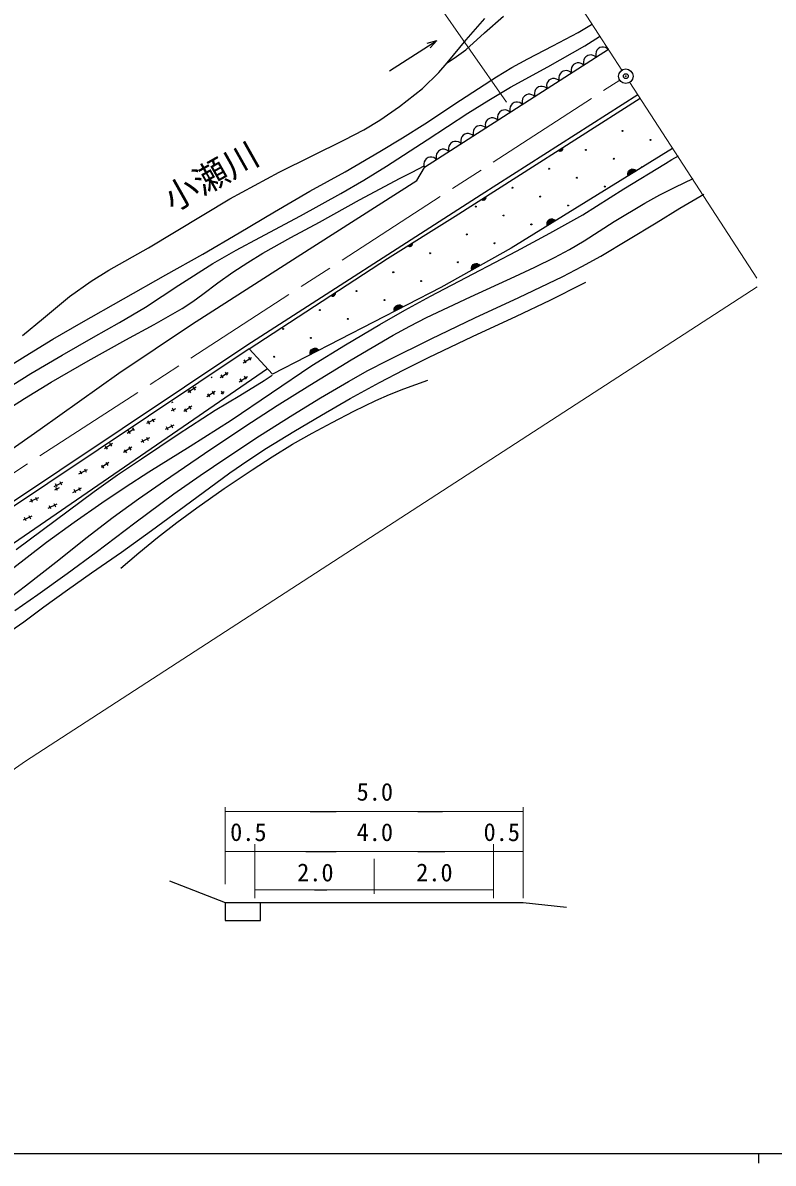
# Model space of a CAD drawing. Units: millimetres, scale not verified. Extents: x 40000 to 680000, y 20000 to 380000.
# Drawn here: x 292462 to 369513, y 204000 to 321155 of the extents above; entities that cross this region are included whole.
import ezdxf
from ezdxf.enums import TextEntityAlignment as Align

# ---------------------------------------------------------------- set-up
doc = ezdxf.new("R2010")
doc.units = ezdxf.units.MM
doc.header["$LTSCALE"] = 1000
doc.header["$PDMODE"] = 32
doc.header["$PDSIZE"] = 500
doc.linetypes.add('CHAIN', pattern=[18.5, 12, -1.5, 3.5, -1.5])
for name, color, linetype, lineweight in [('M-BGD', 7, 'Continuous', 25), ('M-BMK', 2, 'CHAIN', 13), ('M-BMK-HTXT', 7, 'Continuous', 13), ('M-BMK-LINE', 2, 'Continuous', 13), ('M-BMK-SRVR', 3, 'Continuous', 25), ('M-TTL-BAND', 7, 'Continuous', 25)]:
    doc.layers.add(name, color=color, linetype=linetype, lineweight=lineweight)
doc.layers.add('M-OTRS', color=6, linetype='Continuous')
doc.styles.add('ＭＳ ゴシック', font='')
doc.styles.get('ＭＳ ゴシック').set_extended_font_data('MS Gothic')

msp = doc.modelspace()

# ---------------------------------------------------------------- linework, layer by layer
at = {"layer": 'M-BGD'}
for p, q in [((337995, 319416), (339917, 321601)), ((339862, 320133), (341824, 321838)), ((337942, 318385), (339862, 320133)), ((346903, 318784), (349472, 320163)), ((349472, 320163), (350173, 320568)), ((350173, 320568), (350872, 320976)), ((330099, 316230), (334969, 319348)), ((333972, 319050), (334969, 319348)), ((334969, 319348), (334280, 318568)), ((336022, 317032), (337995, 319416)), ((344307, 317457), (346903, 318784)), ((346366, 316632), (350176, 318786)), ((350176, 318786), (350932, 319254)), ((350932, 319254), (351693, 319733)), ((352093, 318663), (351906, 318650)), ((352304, 318603), (352093, 318663)), ((352599, 318414), (333697, 306307)), ((336022, 317032), (336997, 317682)), ((336997, 317682), (337942, 318385)), ((350154, 317528), (350064, 317363)), ((350272, 317670), (350154, 317528)), ((350467, 317795), (350272, 317670)), ((350646, 317842), (350467, 317795)), ((350833, 317856), (350646, 317842)), ((351044, 317796), (350833, 317856)), ((351199, 317721), (351044, 317796)), ((351339, 317607), (351199, 317721)), ((351324, 318170), (351290, 317953)), ((351290, 317953), (351296, 317784)), ((351296, 317784), (351339, 317607)), ((351414, 318335), (351324, 318170)), ((351532, 318477), (351414, 318335)), ((351727, 318602), (351532, 318477)), ((351906, 318650), (351727, 318602)), ((352459, 318528), (352304, 318603)), ((352599, 318414), (352459, 318528)), ((335195, 316050), (336022, 317032)), ((341100, 315614), (342689, 316562)), ((342524, 314528), (346366, 316632)), ((342689, 316562), (344307, 317457)), ((348804, 316556), (348770, 316339)), ((348770, 316339), (348776, 316170)), ((348894, 316721), (348804, 316556)), ((349012, 316863), (348894, 316721)), ((349207, 316988), (349012, 316863)), ((349386, 317035), (349207, 316988)), ((349573, 317049), (349386, 317035)), ((349784, 316989), (349573, 317049)), ((349939, 316914), (349784, 316989)), ((350079, 316800), (349939, 316914)), ((350064, 317363), (350030, 317146)), ((350030, 317146), (350036, 316977)), ((350036, 316977), (350079, 316800)), ((333501, 314423), (335195, 316050)), ((337394, 313224), (341100, 315614)), ((346492, 315249), (346374, 315106)), ((346687, 315374), (346492, 315249)), ((346865, 315421), (346687, 315374)), ((347052, 315434), (346865, 315421)), ((347264, 315374), (347052, 315434)), ((347418, 315300), (347264, 315374)), ((347558, 315185), (347418, 315300)), ((347544, 315749), (347510, 315532)), ((347510, 315532), (347516, 315363)), ((347516, 315363), (347558, 315185)), ((347634, 315914), (347544, 315749)), ((347752, 316056), (347634, 315914)), ((347947, 316181), (347752, 316056)), ((348125, 316228), (347947, 316181)), ((348313, 316241), (348125, 316228)), ((348524, 316182), (348313, 316241)), ((348678, 316107), (348524, 316182)), ((348819, 315992), (348678, 316107)), ((348776, 316170), (348819, 315992)), ((331124, 312556), (333501, 314423)), ((340323, 313221), (342524, 314528)), ((345024, 314135), (344990, 313918)), ((345114, 314299), (345024, 314135)), ((345232, 314441), (345114, 314299)), ((345427, 314567), (345232, 314441)), ((345605, 314614), (345427, 314567)), ((345792, 314627), (345605, 314614)), ((346004, 314567), (345792, 314627)), ((346158, 314493), (346004, 314567)), ((346298, 314378), (346158, 314493)), ((346284, 314942), (346250, 314725)), ((346250, 314725), (346256, 314555)), ((346256, 314555), (346298, 314378)), ((346374, 315106), (346284, 314942)), ((333726, 310787), (337394, 313224)), ((336866, 301283), (355851, 313398)), ((338164, 311869), (340323, 313221)), ((339523, 303513), (355606, 313776)), ((342711, 312827), (342594, 312685)), ((342907, 312952), (342711, 312827)), ((343085, 313000), (342907, 312952)), ((343272, 313013), (343085, 313000)), ((343484, 312953), (343272, 313013)), ((343638, 312879), (343484, 312953)), ((343778, 312764), (343638, 312879)), ((343764, 313328), (343729, 313111)), ((343729, 313111), (343736, 312941)), ((343736, 312941), (343778, 312764)), ((343854, 313492), (343764, 313328)), ((343972, 313634), (343854, 313492)), ((344167, 313759), (343972, 313634)), ((344345, 313807), (344167, 313759)), ((344532, 313820), (344345, 313807)), ((344744, 313760), (344532, 313820)), ((344898, 313686), (344744, 313760)), ((345038, 313571), (344898, 313686)), ((344990, 313918), (344996, 313748)), ((344996, 313748), (345038, 313571)), ((329136, 311155), (331124, 312556)), ((333988, 309128), (338164, 311869)), ((341243, 311714), (341209, 311496)), ((341334, 311878), (341243, 311714)), ((341451, 312020), (341334, 311878)), ((341647, 312145), (341451, 312020)), ((341825, 312193), (341647, 312145)), ((342012, 312206), (341825, 312193)), ((342224, 312146), (342012, 312206)), ((342378, 312072), (342224, 312146)), ((342518, 311957), (342378, 312072)), ((342503, 312521), (342469, 312304)), ((342469, 312304), (342476, 312134)), ((342476, 312134), (342518, 311957)), ((342594, 312685), (342503, 312521)), ((327465, 310161), (329136, 311155)), ((331445, 309329), (333726, 310787)), ((339126, 310531), (338931, 310406)), ((339305, 310579), (339126, 310531)), ((339492, 310592), (339305, 310579)), ((339703, 310532), (339492, 310592)), ((339858, 310458), (339703, 310532)), ((339983, 310907), (339949, 310689)), ((339949, 310689), (339955, 310520)), ((339955, 310520), (339998, 310343)), ((340073, 311071), (339983, 310907)), ((340191, 311213), (340073, 311071)), ((340387, 311338), (340191, 311213)), ((340565, 311386), (340387, 311338)), ((340752, 311399), (340565, 311386)), ((340964, 311339), (340752, 311399)), ((341118, 311265), (340964, 311339)), ((341258, 311150), (341118, 311265)), ((341209, 311496), (341215, 311327)), ((341215, 311327), (341258, 311150)), ((325500, 309122), (327465, 310161)), ((329132, 307923), (331445, 309329)), ((337463, 309292), (337429, 309075)), ((337553, 309457), (337463, 309292)), ((337671, 309599), (337553, 309457)), ((337866, 309724), (337671, 309599)), ((338045, 309772), (337866, 309724)), ((338232, 309785), (338045, 309772)), ((338443, 309725), (338232, 309785)), ((338598, 309650), (338443, 309725)), ((338738, 309536), (338598, 309650)), ((338723, 310100), (338689, 309882)), ((338689, 309882), (338695, 309713)), ((338695, 309713), (338738, 309536)), ((338813, 310264), (338723, 310100)), ((338931, 310406), (338813, 310264)), ((339998, 310343), (339858, 310458)), ((318770, 305823), (325500, 309122)), ((329802, 306419), (333988, 309128)), ((335524, 308157), (335346, 308110)), ((335711, 308171), (335524, 308157)), ((335923, 308111), (335711, 308171)), ((336203, 308485), (336169, 308268)), ((336169, 308268), (336175, 308099)), ((336293, 308650), (336203, 308485)), ((336411, 308792), (336293, 308650)), ((336606, 308917), (336411, 308792)), ((336785, 308965), (336606, 308917)), ((336972, 308978), (336785, 308965)), ((337183, 308918), (336972, 308978)), ((337337, 308843), (337183, 308918)), ((337478, 308729), (337337, 308843)), ((337429, 309075), (337435, 308906)), ((337435, 308906), (337478, 308729)), ((359184, 308257), (342594, 298012)), ((347449, 308037), (347870, 308306)), ((347877, 308273), (347476, 308017)), ((347504, 307998), (347883, 308240)), ((347884, 308203), (347537, 307982)), ((347573, 307968), (347880, 308163)), ((347871, 308121), (347616, 307958)), ((347875, 308117), (347845, 308063)), ((347870, 308306), (347884, 308247)), ((347886, 308190), (347875, 308117)), ((347884, 308247), (347886, 308190)), ((325548, 305857), (329132, 307923)), ((333773, 307036), (333683, 306871)), ((333891, 307178), (333773, 307036)), ((334086, 307303), (333891, 307178)), ((334264, 307350), (334086, 307303)), ((334451, 307364), (334264, 307350)), ((334663, 307304), (334451, 307364)), ((334817, 307229), (334663, 307304)), ((334957, 307115), (334817, 307229)), ((334943, 307678), (334909, 307461)), ((334909, 307461), (334915, 307292)), ((334915, 307292), (334957, 307115)), ((335033, 307843), (334943, 307678)), ((335151, 307985), (335033, 307843)), ((335346, 308110), (335151, 307985)), ((336077, 308036), (335923, 308111)), ((336217, 307922), (336077, 308036)), ((336175, 308099), (336217, 307922)), ((347496, 307998), (347449, 308037)), ((347547, 307973), (347496, 307998)), ((347618, 307953), (347547, 307973)), ((347680, 307958), (347618, 307953)), ((347740, 307973), (347680, 307958)), ((347683, 307963), (347840, 308064)), ((347805, 308015), (347740, 307973)), ((347845, 308063), (347805, 308015)), ((358445, 306705), (359108, 307097)), ((359108, 307097), (359779, 307494)), ((313713, 303056), (318770, 305823)), ((321931, 303843), (325548, 305857)), ((327477, 304995), (329802, 306419)), ((331198, 305187), (332433, 305824)), ((332433, 305824), (333678, 306463)), ((332917, 304953), (333697, 306307)), ((333683, 306871), (333649, 306654)), ((333649, 306654), (333655, 306485)), ((333655, 306485), (333697, 306307)), ((354187, 304088), (358445, 306705)), ((354582, 305665), (354607, 305809)), ((354587, 305638), (355287, 306070)), ((355354, 306038), (354588, 305565)), ((355216, 306100), (354597, 305718)), ((354599, 305499), (355408, 305998)), ((354607, 305809), (354670, 305918)), ((355462, 305958), (354611, 305433)), ((354615, 305802), (355130, 306120)), ((354670, 305918), (354750, 306012)), ((354997, 306112), (354680, 305916)), ((354750, 306012), (354882, 306093)), ((354882, 306093), (355001, 306123)), ((355001, 306123), (355126, 306130)), ((355126, 306130), (355267, 306088)), ((355267, 306088), (355369, 306036)), ((355369, 306036), (355462, 305958)), ((320629, 297124), (332917, 304953)), ((325129, 303627), (327477, 304995)), ((327041, 302956), (331198, 305187)), ((354585, 305551), (354582, 305665)), ((354611, 305433), (354585, 305551)), ((359449, 304285), (360374, 304731)), ((360374, 304731), (361312, 305174)), ((315469, 288041), (339523, 303513)), ((318292, 301730), (321931, 303843)), ((320969, 301340), (325129, 303627)), ((349967, 301437), (354187, 304088)), ((356345, 302637), (357884, 303488)), ((357884, 303488), (359449, 304285)), ((359922, 302100), (362394, 303536)), ((305357, 298040), (313713, 303056)), ((322914, 300674), (327041, 302956)), ((339555, 302999), (339976, 303268)), ((339602, 302961), (339555, 302999)), ((339983, 303235), (339582, 302980)), ((339653, 302936), (339602, 302961)), ((339609, 302960), (339989, 303202)), ((339990, 303166), (339643, 302945)), ((339724, 302916), (339653, 302936)), ((339679, 302930), (339986, 303126)), ((339977, 303084), (339722, 302921)), ((339786, 302920), (339724, 302916)), ((339846, 302936), (339786, 302920)), ((339788, 302926), (339945, 303026)), ((339911, 302978), (339846, 302936)), ((339951, 303025), (339911, 302978)), ((339981, 303080), (339951, 303025)), ((339976, 303268), (339990, 303209)), ((339992, 303153), (339981, 303080)), ((339990, 303209), (339992, 303153)), ((353200, 300727), (356345, 302637)), ((314693, 299571), (318292, 301730)), ((316786, 299108), (320969, 301340)), ((329911, 296935), (336866, 301283)), ((346572, 299545), (349967, 301437)), ((357487, 300621), (359922, 302100)), ((319994, 299098), (322914, 300674)), ((346288, 300542), (346313, 300687)), ((346290, 300429), (346288, 300542)), ((346316, 300310), (346290, 300429)), ((346292, 300516), (346992, 300948)), ((347059, 300916), (346293, 300443)), ((346921, 300977), (346302, 300595)), ((346305, 300376), (347113, 300876)), ((346313, 300687), (346375, 300796)), ((347167, 300836), (346316, 300310)), ((346320, 300680), (346835, 300998)), ((346375, 300796), (346455, 300889)), ((346702, 300989), (346385, 300793)), ((346455, 300889), (346587, 300971)), ((346587, 300971), (346707, 301001)), ((346707, 301001), (346832, 301007)), ((346832, 301007), (346973, 300965)), ((346973, 300965), (347075, 300914)), ((347075, 300914), (347167, 300836)), ((350087, 298767), (353200, 300727)), ((354661, 298879), (357487, 300621)), ((310932, 297389), (314693, 299571)), ((314359, 297793), (316786, 299108)), ((317112, 297474), (319994, 299098)), ((343146, 297704), (346572, 299545)), ((348592, 297883), (350087, 298767)), ((351815, 297195), (354661, 298879)), ((301292, 295758), (305357, 298040)), ((311961, 296425), (314359, 297793)), ((331998, 298240), (332422, 298505)), ((332044, 298201), (331998, 298240)), ((332428, 298472), (332025, 298220)), ((332095, 298175), (332044, 298201)), ((332052, 298200), (332434, 298438)), ((332434, 298402), (332086, 298184)), ((332166, 298155), (332095, 298175)), ((332121, 298169), (332430, 298362)), ((332421, 298320), (332164, 298159)), ((332228, 298158), (332166, 298155)), ((332288, 298173), (332228, 298158)), ((332231, 298164), (332389, 298263)), ((332354, 298215), (332288, 298173)), ((332394, 298262), (332354, 298215)), ((332424, 298316), (332394, 298262)), ((332422, 298505), (332435, 298445)), ((332437, 298389), (332424, 298316)), ((332435, 298445), (332437, 298389)), ((342594, 298012), (335384, 293970)), ((338722, 295381), (343146, 297704)), ((347068, 297051), (348592, 297883)), ((307150, 295264), (310932, 297389)), ((308485, 294201), (311961, 296425)), ((309769, 290146), (320629, 297124)), ((314027, 295549), (315553, 296537)), ((315553, 296537), (317112, 297474)), ((315715, 287664), (329911, 296935)), ((338573, 296115), (339100, 296411)), ((338967, 296408), (338642, 296226)), ((338851, 296395), (338972, 296420)), ((338972, 296420), (339098, 296421)), ((339098, 296421), (339236, 296373)), ((345038, 296042), (347068, 297051)), ((349875, 296122), (351815, 297195)), ((299476, 294624), (301292, 295758)), ((302805, 292800), (307150, 295264)), ((312473, 294442), (314027, 295549)), ((334310, 293061), (338722, 295381)), ((338532, 295866), (338534, 295979)), ((338553, 295746), (338532, 295866)), ((338534, 295979), (338566, 296123)), ((339321, 296320), (338536, 295880)), ((338538, 295953), (339255, 296355)), ((338544, 295813), (339373, 296278)), ((339185, 296387), (338551, 296032)), ((339425, 296235), (338553, 295746)), ((338566, 296123), (338632, 296229)), ((338632, 296229), (338716, 296319)), ((338716, 296319), (338851, 296395)), ((339236, 296373), (339336, 296317)), ((339336, 296317), (339425, 296235)), ((342980, 295086), (345038, 296042)), ((347914, 295106), (349875, 296122)), ((297263, 293042), (299476, 294624)), ((305049, 291932), (308485, 294201)), ((310963, 293293), (312473, 294442)), ((338435, 293002), (342980, 295086)), ((343406, 292943), (347914, 295106)), ((346596, 292660), (350000, 294363)), ((350000, 294363), (350142, 294435)), ((350142, 294435), (350285, 294506)), ((294598, 290805), (297263, 293042)), ((309918, 292526), (310963, 293293)), ((335384, 293970), (318100, 285068)), ((324085, 293130), (324504, 293404)), ((324132, 293092), (324085, 293130)), ((324510, 293371), (324113, 293111)), ((324184, 293068), (324132, 293092)), ((324140, 293092), (324517, 293338)), ((324518, 293301), (324174, 293076)), ((324255, 293048), (324184, 293068)), ((324210, 293062), (324515, 293261)), ((324507, 293219), (324253, 293053)), ((324317, 293053), (324255, 293048)), ((324377, 293070), (324317, 293053)), ((324320, 293059), (324475, 293161)), ((324442, 293112), (324377, 293070)), ((324481, 293160), (324442, 293112)), ((324510, 293215), (324481, 293160)), ((324504, 293404), (324518, 293345)), ((324521, 293288), (324510, 293215)), ((324518, 293345), (324521, 293288)), ((331700, 291631), (334310, 293061)), ((333922, 290886), (338435, 293002)), ((338885, 290832), (343406, 292943)), ((298467, 290338), (302805, 292800)), ((302398, 290374), (305049, 291932)), ((305948, 290172), (308838, 291809)), ((308838, 291809), (309918, 292526)), ((330602, 291636), (330608, 291749)), ((331406, 292062), (330606, 291649)), ((330608, 291749), (330644, 291891)), ((330611, 291722), (331342, 292099)), ((330612, 291582), (331457, 292017)), ((331508, 291973), (330619, 291515)), ((331273, 292134), (330626, 291801)), ((330644, 291891), (330715, 291995)), ((330651, 291884), (331189, 292161)), ((330715, 291995), (330802, 292082)), ((331056, 292162), (330725, 291992)), ((330802, 292082), (330940, 292153)), ((330940, 292153), (331061, 292174)), ((331061, 292174), (331187, 292171)), ((331187, 292171), (331324, 292118)), ((331324, 292118), (331422, 292058)), ((331422, 292058), (331508, 291973)), ((343166, 291012), (346596, 292660)), ((292430, 289043), (294598, 290805)), ((329120, 290148), (331700, 291631)), ((330619, 291515), (330602, 291636)), ((332188, 290002), (333922, 290886)), ((334381, 288673), (338885, 290832)), ((338632, 288912), (343166, 291012)), ((295560, 288655), (298467, 290338)), ((299715, 288867), (302398, 290374)), ((302332, 285164), (309769, 290146)), ((303028, 288588), (305948, 290172)), ((325602, 288071), (329120, 290148)), ((330489, 289068), (332188, 290002)), ((292686, 286922), (295560, 288655)), ((296486, 287026), (299715, 288867)), ((299188, 286427), (303028, 288588)), ((326183, 286523), (330489, 289068)), ((329900, 286479), (334381, 288673)), ((334124, 286781), (338632, 288912)), ((279425, 263955), (315469, 288041)), ((315715, 287664), (279657, 263569)), ((318100, 285068), (315715, 287664)), ((321959, 287185), (321966, 287298)), ((321977, 287064), (321959, 287185)), ((322764, 287610), (321964, 287198)), ((321966, 287298), (322002, 287440)), ((321969, 287271), (322700, 287648)), ((321970, 287131), (322815, 287566)), ((322866, 287522), (321977, 287064)), ((322631, 287683), (321984, 287350)), ((322002, 287440), (322073, 287544)), ((322009, 287433), (322547, 287710)), ((322073, 287544), (322160, 287631)), ((322414, 287711), (322083, 287541)), ((322122, 285948), (325602, 288071)), ((322160, 287631), (322298, 287702)), ((322298, 287702), (322419, 287723)), ((322419, 287723), (322545, 287720)), ((322545, 287720), (322682, 287666)), ((322682, 287666), (322780, 287607)), ((322780, 287607), (322866, 287522)), ((288456, 284268), (292686, 286922)), ((293288, 285133), (296486, 287026)), ((295388, 284220), (299188, 286427)), ((315100, 286237), (315940, 286779)), ((315410, 286217), (315207, 286532)), ((315627, 286803), (315830, 286488)), ((317986, 283142), (322122, 285948)), ((321917, 283937), (326183, 286523)), ((327880, 285424), (329900, 286479)), ((331582, 285520), (334124, 286781)), ((281495, 260840), (317582, 285632)), ((289061, 282470), (293288, 285133)), ((294233, 279423), (302332, 285164)), ((311888, 284753), (311796, 284695)), ((312723, 284704), (313563, 285246)), ((313033, 284684), (312830, 284999)), ((313250, 285270), (313454, 284955)), ((314678, 284282), (315518, 284824)), ((315205, 284848), (315409, 284533)), ((317649, 284678), (318050, 284941)), ((325889, 284316), (327880, 285424)), ((329077, 284209), (331582, 285520)), ((292648, 282555), (295388, 284220)), ((310255, 283710), (309412, 283172)), ((309945, 283731), (310147, 283415)), ((314735, 282859), (317248, 284415)), ((314988, 284262), (314785, 284577)), ((317248, 284415), (317649, 284678)), ((318579, 281828), (321917, 283937)), ((323021, 282624), (325889, 284316)), ((326083, 282563), (329077, 284209)), ((330127, 282970), (331577, 283538)), ((331577, 283538), (332816, 283988)), ((332816, 283988), (334061, 284426)), ((289947, 280844), (292648, 282555)), ((309725, 283146), (309523, 283462)), ((312208, 283280), (311365, 282741)), ((311678, 282716), (311476, 283032)), ((311898, 283301), (312100, 282985)), ((312199, 281359), (314735, 282859)), ((312823, 283085), (313142, 283291)), ((312829, 283315), (313032, 283000)), ((313868, 280324), (317986, 283142)), ((320185, 280881), (323021, 282624)), ((323117, 280863), (326083, 282563)), ((326442, 281246), (328699, 282347)), ((328699, 282347), (330127, 282970)), ((308138, 281514), (307687, 281279)), ((307871, 282187), (307745, 282107)), ((307996, 281226), (307823, 281559)), ((308405, 278891), (312199, 281359)), ((309825, 281757), (308982, 281219)), ((309295, 281193), (309093, 281509)), ((309514, 281778), (309716, 281462)), ((315272, 279669), (318579, 281828)), ((324212, 280092), (326442, 281246)), ((306065, 280435), (305178, 279974)), ((305487, 279920), (305314, 280253)), ((305758, 280484), (305931, 280151)), ((309648, 277646), (313868, 280324)), ((316777, 278721), (320185, 280881)), ((320292, 279181), (323117, 280863)), ((322157, 278996), (324212, 280092)), ((285742, 273405), (294233, 279423)), ((303852, 279415), (303192, 278968)), ((303506, 278951), (303296, 279262)), ((303710, 279542), (303901, 279259)), ((304644, 276372), (308405, 278891)), ((307972, 279833), (307085, 279372)), ((307394, 279319), (307221, 279651)), ((307665, 279882), (307838, 279549)), ((311115, 276897), (315272, 279669)), ((317499, 277449), (320292, 279181)), ((320142, 277854), (322157, 278996)), ((301679, 277943), (300851, 277382)), ((301164, 277365), (300954, 277676)), ((301368, 277956), (301578, 277646)), ((305463, 278528), (304576, 278066)), ((304885, 278013), (304712, 278346)), ((305156, 278577), (305329, 278244)), ((313400, 276510), (316777, 278721)), ((318057, 276571), (320142, 277854)), ((303643, 277565), (302815, 277004)), ((303128, 276987), (302918, 277298)), ((303332, 277578), (303542, 277268)), ((305416, 275013), (309648, 277646)), ((306994, 274093), (311115, 276897)), ((310667, 274664), (313400, 276510)), ((315583, 276201), (317499, 277449)), ((316012, 275243), (318057, 276571)), ((298784, 275333), (298957, 275000)), ((301301, 275979), (300537, 275462)), ((300786, 275401), (300576, 275712)), ((300990, 275992), (301200, 275682)), ((302198, 274711), (304644, 276372)), ((313708, 274908), (315583, 276201)), ((298206, 274819), (299094, 275279)), ((298513, 274770), (298341, 275103)), ((299785, 273000), (302198, 274711)), ((302978, 273448), (305416, 275013)), ((307976, 272775), (310667, 274664)), ((309674, 271957), (313708, 274908)), ((313153, 273300), (316012, 275243)), ((295695, 273518), (296583, 273978)), ((296207, 273390), (295716, 273156)), ((295769, 270023), (299785, 273000)), ((296002, 273468), (295829, 273801)), ((296024, 273092), (295862, 273431)), ((296273, 274031), (296446, 273698)), ((297601, 272913), (298489, 273373)), ((297908, 272864), (297736, 273197)), ((298180, 273427), (298352, 273094)), ((300580, 271838), (302978, 273448)), ((304342, 272253), (306994, 274093)), ((310336, 271312), (313153, 273300)), ((294065, 272371), (293162, 271941)), ((293470, 271877), (293308, 272215)), ((293760, 272430), (293921, 272092)), ((297719, 269840), (300580, 271838)), ((301735, 270371), (304342, 272253)), ((303961, 269799), (307976, 272775)), ((305667, 268988), (309674, 271957)), ((295950, 271701), (295047, 271272)), ((295354, 271207), (295193, 271546)), ((295645, 271761), (295806, 271422)), ((308285, 269816), (310336, 271312)), ((291767, 267047), (295769, 270023)), ((293396, 270486), (292493, 270056)), ((292800, 269992), (292639, 270331)), ((293091, 270546), (293252, 270207)), ((294901, 267801), (297719, 269840)), ((298926, 268205), (301735, 270371)), ((299987, 266782), (303961, 269799)), ((306279, 268279), (308285, 269816)), ((302597, 266787), (305667, 268988)), ((291222, 264965), (294901, 267801)), ((296153, 265991), (298926, 268205)), ((304380, 266720), (306279, 268279)), ((292738, 263318), (296153, 265991)), ((297018, 264572), (299987, 266782)), ((299501, 264641), (302597, 266787)), ((302521, 265116), (304380, 266720)), ((294014, 262412), (297018, 264572)), ((297039, 262912), (299501, 264641)), ((289293, 260698), (292738, 263318)), ((294621, 261141), (297039, 262912)), ((291629, 260763), (294014, 262412)), ((292554, 259618), (294621, 261141)), ((290453, 258143), (292554, 259618)), ((321983, 240133), (324645, 240133)), ((333031, 240133), (335567, 240133)), ((321516, 236006), (323675, 236006)), ((321983, 236006), (324645, 236006)), ((333031, 236006), (335567, 236006)), ((333031, 236006), (335782, 236006)), ((307519, 232994), (313232, 230773)), ((322416, 232076), (323675, 232076)), ((313232, 230773), (313232, 228925)), ((313232, 230773), (335782, 230773)), ((316863, 228925), (316863, 230773)), ((321983, 230773), (324645, 230773)), ((333031, 230773), (335567, 230773)), ((333031, 230773), (343844, 230773)), ((343844, 230773), (348283, 230292)), ((313232, 228925), (316863, 228925))]:
    msp.add_line(p, q, dxfattribs=at)
for centre, radius in [((354380, 315666), 22.5), ((354052, 310044), 49.8), ((350280, 308102), 49.8), ((356909, 309130), 49.8), ((353137, 307187), 49.8), ((346508, 306159), 49.8), ((349365, 305244), 49.8), ((342736, 304216), 49.8), ((352223, 304330), 49.8), ((338965, 302274), 49.8), ((345594, 303302), 49.8), ((348451, 302387), 49.8), ((341822, 301359), 49.8), ((344679, 300445), 49.8), ((338050, 299417), 49.8), ((340907, 298502), 49.8), ((334278, 297474), 49.8), ((337136, 296559), 49.8), ((330507, 295531), 49.8), ((333364, 294617), 49.8), ((326735, 293589), 49.8), ((329592, 292674), 49.8), ((322963, 291646), 49.8), ((325820, 290731), 49.8), ((319191, 289703), 49.8), ((322049, 288789), 49.8), ((318277, 286846), 49.8)]:
    msp.add_circle(centre, radius, dxfattribs=at)
msp.add_arc((355994, 306273), 49.8, 46.02661, 197.36914, dxfattribs=at)
at = {"layer": 'M-BMK'}
msp.add_line((278678, 266588), (353751, 315258), dxfattribs=at)
at = {"layer": 'M-BMK-HTXT'}
for p, q in [((325761, 336498), (342117, 313018)), ((367875, 294031), (292721, 245308)), ((313232, 232675), (313232, 240591)), ((343844, 231226), (343844, 240591)), ((313232, 240133), (323675, 240133)), ((321124, 240133), (335782, 240133)), ((333031, 240133), (343844, 240133)), ((316293, 231226), (316293, 236779)), ((340783, 231226), (340783, 236779)), ((313232, 236006), (321516, 236006)), ((321124, 236006), (343844, 236006)), ((328538, 231679), (328538, 235284)), ((324645, 232076), (316293, 232076)), ((340783, 232076), (324645, 232076))]:
    msp.add_line(p, q, dxfattribs=at)
msp.add_arc((247748, 305940), 75490, 276.08978, 306.56616, dxfattribs=at)
at = {"layer": 'M-BMK-LINE'}
for p, q in [((353972, 316296), (342036, 334707)), ((367825, 294928), (354788, 315037))]:
    msp.add_line(p, q, dxfattribs=at)
at = {"layer": 'M-BMK-SRVR'}
msp.add_circle((354380, 315666), 746, dxfattribs=at)
at = {"layer": 'M-OTRS'}
msp.add_point((354381, 315667), dxfattribs=at)
at = {"layer": 'M-TTL-BAND'}
for p, q in [((40000, 205000), (579000, 205000)), ((368000, 205000), (368000, 204000))]:
    msp.add_line(p, q, dxfattribs=at)

# ---------------------------------------------------------------- texts
at = {"layer": 'M-BGD', "style": 'ＭＳ ゴシック'}
msp.add_text('小瀬川', height=2566, rotation=29.4, dxfattribs=at).set_placement((308206, 300994), align=Align.BOTTOM_LEFT)
at = {"layer": 'M-BMK-HTXT', "style": 'ＭＳ ゴシック'}
for s, p in [('5.0', (326730, 240701)), ('0.5', (313743, 236556)), ('4.0', (326730, 236556)), ('0.5', (339766, 236556)), ('2.0', (320623, 232412)), ('2.0', (332847, 232412))]:
    msp.add_text(s, height=1833, rotation=359.7, dxfattribs=at).set_placement(p, align=Align.BOTTOM_LEFT)

doc.saveas('drawing.dxf')
